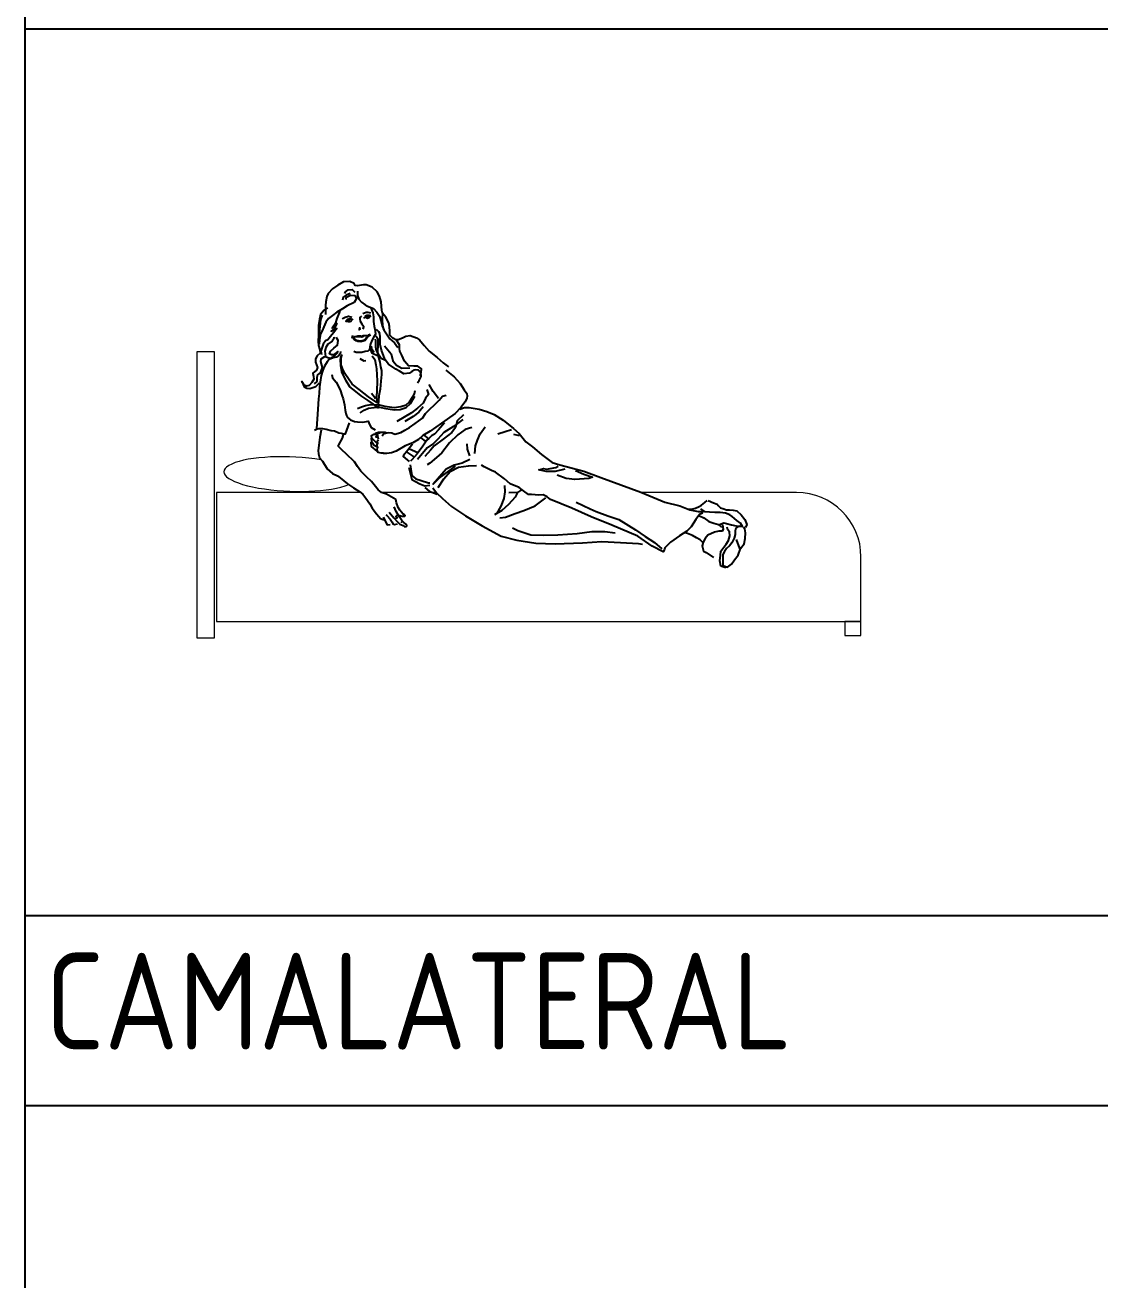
# Model space of a CAD drawing. Header units: millimetres. Extents: x 2198.5 to 2287.8, y 1208.8 to 1298.1.
# Drawn here: x 2211.903 to 2215.263, y 1283.947 to 1287.841 of the extents above; entities that cross this region are included whole.
import ezdxf

# ---------------------------------------------------------------- set-up
doc = ezdxf.new("R2010")
doc.units = ezdxf.units.MM
doc.layers.add('2', color=7, linetype='Continuous')
doc.layers.add('lineafachada', color=7, linetype='Continuous')
doc.styles.add('ARCHQUICK', font='ARCHQUIK.SHX')
doc.linetypes.add('ZIGZAG', pattern='A,0.00254,-5.08,[131,ltypeshp.shx,S=5.08,R=0,X=-5.08,Y=0],-10.16,[131,ltypeshp.shx,S=5.08,R=180,X=5.08,Y=0],-5.08', length=20.32254)

# ---------------------------------------------------------------- blocks, each defined once
blk = doc.blocks.new('CAMOTA')
at = {"linetype": 'Continuous'}
for points in [[(-1.3675, 0.7625), (-1.3646, 0.7725), (-1.3637, 0.7835), (-1.3752, 0.7923), (-1.3872, 0.7925), (-1.4045, 0.7935), (-1.4161, 0.8072), (-1.4252, 0.8265), (-1.4313, 0.839), (-1.432, 0.847), (-1.4321, 0.8589), (-1.4412, 0.8727), (-1.4526, 0.8795), (-1.4622, 0.8879), (-1.4623, 0.8998), (-1.4635, 0.9157), (-1.4649, 0.9271), (-1.4741, 0.9439), (-1.4851, 0.9562), (-1.4872, 0.9651), (-1.4894, 0.9915), (-1.4946, 1.0097), (-1.5016, 1.0232), (-1.5172, 1.0374), (-1.5356, 1.0442), (-1.5436, 1.0446), (-1.5625, 1.0414), (-1.57, 1.0424), (-1.573, 1.0483), (-1.5863, 1.0552), (-1.6059, 1.0544), (-1.6236, 1.0433), (-1.6395, 1.0317), (-1.6532, 1.0182), (-1.6576, 1.0088), (-1.6603, 0.9923), (-1.6612, 0.9809), (-1.6621, 0.9719), (-1.6615, 0.9525)], [(-1.5988, 0.9993), (-1.5968, 1.0068), (-1.5846, 1.0129), (-1.5711, 1.0119), (-1.565, 1.0021), (-1.5728, 0.9896), (-1.5942, 0.979), (-1.6094, 0.9705), (-1.6262, 0.9597), (-1.6396, 0.9498), (-1.6524, 0.9397), (-1.6607, 0.9287), (-1.6671, 0.9142), (-1.6724, 0.9023), (-1.6772, 0.8927), (-1.6806, 0.8735), (-1.6809, 0.8609)], [(-1.585, 1.0174), (-1.5978, 1.0126), (-1.6073, 1.0063), (-1.6094, 0.9973)], [(-1.602, 1.0182), (-1.6, 1.0232), (-1.5917, 1.0287), (-1.5793, 1.0298), (-1.5707, 1.0219)], [(-1.5622, 1.0251), (-1.5627, 1.0112), (-1.5587, 1.0001), (-1.5496, 0.9903), (-1.539, 0.9824), (-1.531, 0.9782), (-1.5126, 0.9714), (-1.5026, 0.96), (-1.4939, 0.9472), (-1.4888, 0.9309), (-1.4863, 0.9174), (-1.4803, 0.9051), (-1.4725, 0.8923), (-1.462, 0.8775), (-1.448, 0.8641), (-1.437, 0.8504)], [(-1.6557, 0.973), (-1.6661, 0.9664), (-1.6768, 0.9524), (-1.6802, 0.938), (-1.6835, 0.9186), (-1.6838, 0.8897), (-1.684, 0.8683), (-1.6834, 0.8565), (-1.6788, 0.8426), (-1.6787, 0.8325), (-1.6871, 0.8245), (-1.6924, 0.8151), (-1.6923, 0.8051), (-1.6868, 0.7884), (-1.6901, 0.7793), (-1.701, 0.7708), (-1.6985, 0.7598), (-1.6974, 0.7515), (-1.7037, 0.7419), (-1.7126, 0.7318), (-1.721, 0.7297), (-1.728, 0.7337), (-1.7351, 0.7451), (-1.7276, 0.7283), (-1.72, 0.7244), (-1.71, 0.7229), (-1.6916, 0.7291), (-1.6804, 0.7406)], [(-1.6718, 0.9503), (-1.6771, 0.9359), (-1.6804, 0.9056), (-1.6819, 0.8838)], [(-1.6168, 0.9632), (-1.6261, 0.9403), (-1.6312, 0.9234), (-1.6413, 0.9099), (-1.6337, 0.915), (-1.6261, 0.9242), (-1.6363, 0.9065), (-1.6438, 0.9006), (-1.6269, 0.9091), (-1.6354, 0.8964), (-1.6422, 0.8896), (-1.654, 0.8744), (-1.6616, 0.871), (-1.6692, 0.8609), (-1.6725, 0.8508), (-1.6759, 0.839), (-1.6742, 0.828)], [(-1.6092, 0.9394), (-1.6067, 0.9411), (-1.6008, 0.9445), (-1.5898, 0.947), (-1.5797, 0.9445)], [(-1.5766, 0.9348), (-1.5776, 0.9368), (-1.5814, 0.9371), (-1.5835, 0.9376), (-1.5857, 0.9382), (-1.5908, 0.9381), (-1.594, 0.9367), (-1.5958, 0.935), (-1.5976, 0.9327), (-1.5988, 0.9318), (-1.5964, 0.9322), (-1.5921, 0.9317), (-1.59, 0.931), (-1.5858, 0.9312), (-1.5835, 0.9321), (-1.5803, 0.9361)], [(-1.521, 0.9733), (-1.5149, 0.9579), (-1.5124, 0.9456), (-1.5123, 0.931), (-1.5105, 0.9162), (-1.5074, 0.9023), (-1.5069, 0.8909), (-1.5103, 0.885), (-1.5167, 0.8744), (-1.5216, 0.8614), (-1.5238, 0.851), (-1.5254, 0.8436), (-1.5307, 0.8391), (-1.5382, 0.8374), (-1.5491, 0.8344), (-1.5545, 0.8342), (-1.5605, 0.8342), (-1.566, 0.8346), (-1.574, 0.8377)], [(-1.55, 0.947), (-1.5551, 0.9437), (-1.5551, 0.9378), (-1.5542, 0.9318), (-1.5492, 0.9234), (-1.5441, 0.9166), (-1.5433, 0.9141), (-1.5458, 0.9073)], [(-1.5213, 0.9571), (-1.5289, 0.9588), (-1.5357, 0.9588), (-1.5458, 0.9546)], [(-1.5425, 0.9415), (-1.5387, 0.9452), (-1.5334, 0.9423), (-1.5315, 0.9416), (-1.5275, 0.943), (-1.525, 0.944), (-1.5226, 0.9468), (-1.5195, 0.9487)], [(-1.5386, 0.9457), (-1.5359, 0.9479), (-1.5398, 0.9473)], [(-1.5212, 0.9486), (-1.5255, 0.9491), (-1.5292, 0.9496), (-1.5336, 0.9491), (-1.5359, 0.9479)], [(-1.4847, 0.9592), (-1.4859, 0.9369), (-1.4843, 0.9174), (-1.4816, 0.9056)], [(-1.3767, 0.7406), (-1.3713, 0.748), (-1.3673, 0.7556), (-1.365, 0.7606), (-1.365, 0.7659), (-1.3655, 0.7675), (-1.3666, 0.7745), (-1.3735, 0.7798), (-1.3815, 0.7804), (-1.3865, 0.7793), (-1.3933, 0.7752), (-1.4013, 0.7701), (-1.4182, 0.768), (-1.4323, 0.7763), (-1.4433, 0.7831), (-1.4657, 0.7983), (-1.4763, 0.8116), (-1.4804, 0.8224), (-1.4876, 0.8419), (-1.4917, 0.8597), (-1.4918, 0.8702), (-1.4919, 0.8821), (-1.493, 0.8931), (-1.496, 0.8985), (-1.5031, 0.9058)], [(-1.6354, 0.8837), (-1.6346, 0.8786), (-1.6405, 0.8694), (-1.654, 0.8601), (-1.6607, 0.8499), (-1.6641, 0.839), (-1.6616, 0.8221), (-1.654, 0.8186), (-1.6447, 0.8169), (-1.6346, 0.8228), (-1.6244, 0.8331), (-1.6236, 0.8373), (-1.6371, 0.827), (-1.643, 0.827), (-1.6489, 0.8304), (-1.6464, 0.839), (-1.6363, 0.8481), (-1.6244, 0.8576), (-1.6219, 0.8719), (-1.6253, 0.8769), (-1.6278, 0.882)], [(-1.578, 0.8871), (-1.5804, 0.8778)], [(-1.5309, 0.8812), (-1.5364, 0.8754), (-1.5391, 0.8721), (-1.5445, 0.8695), (-1.5521, 0.8682), (-1.5617, 0.8687), (-1.5668, 0.8703), (-1.5724, 0.8754), (-1.5777, 0.8811), (-1.5727, 0.8824), (-1.5706, 0.8838), (-1.5689, 0.8843), (-1.5644, 0.8857), (-1.5614, 0.886), (-1.5564, 0.8862), (-1.5534, 0.8862), (-1.5495, 0.8853), (-1.5467, 0.8864), (-1.545, 0.8874), (-1.5418, 0.8876), (-1.5363, 0.8878), (-1.5297, 0.8885), (-1.5256, 0.887), (-1.5348, 0.8863), (-1.5433, 0.8854), (-1.5458, 0.8837), (-1.5492, 0.882), (-1.561, 0.8837), (-1.5686, 0.8828), (-1.5738, 0.8812), (-1.5777, 0.8811), (-1.5694, 0.8753), (-1.5652, 0.8727), (-1.5534, 0.871), (-1.5475, 0.8719), (-1.5407, 0.8744), (-1.5365, 0.8778), (-1.5256, 0.887)], [(-1.5275, 0.8929), (-1.5233, 0.8853)], [(-1.5078, 0.877), (-1.5062, 0.8721), (-1.5066, 0.8611), (-1.5065, 0.8526), (-1.5049, 0.8413), (-1.5005, 0.8328), (-1.4968, 0.8273), (-1.4948, 0.8249), (-1.5023, 0.8253), (-1.5043, 0.8259), (-1.5098, 0.8282), (-1.5157, 0.8311), (-1.5193, 0.8371), (-1.5254, 0.8451)], [(-1.4753, 0.8096), (-1.4888, 0.8164), (-1.4948, 0.8249), (-1.4989, 0.8342), (-1.4989, 0.8428), (-1.498, 0.8517), (-1.4981, 0.8652), (-1.4982, 0.8752), (-1.5043, 0.8841), (-1.5079, 0.8874)], [(-1.4466, 0.8761), (-1.4357, 0.8748), (-1.4228, 0.8799), (-1.4119, 0.8849), (-1.399, 0.887), (-1.3794, 0.8803), (-1.3705, 0.8739), (-1.3554, 0.8567), (-1.3399, 0.8383), (-1.3153, 0.819), (-1.2967, 0.8026), (-1.2796, 0.7899)], [(-1.665, 0.8211), (-1.6759, 0.8144), (-1.6768, 0.8068), (-1.6717, 0.7882), (-1.6784, 0.7713), (-1.6861, 0.7654), (-1.6886, 0.7569), (-1.6886, 0.7443), (-1.697, 0.7376)], [(-1.6152, 0.8377), (-1.6166, 0.8307), (-1.621, 0.8242), (-1.6279, 0.8201), (-1.6378, 0.8176), (-1.6502, 0.8129), (-1.6565, 0.8059), (-1.6649, 0.7919), (-1.6697, 0.7796), (-1.675, 0.763), (-1.6784, 0.7421), (-1.6802, 0.7278), (-1.681, 0.7078), (-1.6829, 0.6909), (-1.685, 0.6585), (-1.6894, 0.5976)], [(-1.4993, 0.8259), (-1.4931, 0.8045), (-1.4905, 0.7906), (-1.488, 0.7783), (-1.4879, 0.7658), (-1.4896, 0.7455), (-1.4923, 0.7206), (-1.4965, 0.6997), (-1.4974, 0.6851), (-1.4978, 0.6733), (-1.4978, 0.663), (-1.5018, 0.6648), (-1.5132, 0.6741), (-1.5288, 0.6855), (-1.5508, 0.7002), (-1.5679, 0.7133), (-1.5862, 0.728), (-1.5979, 0.7469), (-1.6115, 0.7746), (-1.6143, 0.794), (-1.6149, 0.8133), (-1.6126, 0.8257)], [(-1.5166, 0.8247), (-1.5086, 0.8129), (-1.5054, 0.796), (-1.5033, 0.7835), (-1.5015, 0.7464), (-1.5027, 0.7149), (-1.5035, 0.6987), (-1.5019, 0.6792), (-1.5279, 0.6975), (-1.557, 0.72), (-1.579, 0.7367), (-1.6016, 0.7697), (-1.6093, 0.7845), (-1.6127, 0.7964), (-1.6128, 0.8113), (-1.6126, 0.8183), (-1.6097, 0.8282)], [(-1.52, 0.8539), (-1.5189, 0.8475), (-1.5142, 0.8396), (-1.5104, 0.8358)], [(-1.4791, 0.8555), (-1.4584, 0.8301), (-1.453, 0.8092), (-1.4418, 0.7949), (-1.4253, 0.7857), (-1.3997, 0.7873)], [(-1.5551, 0.8162), (-1.5424, 0.8085), (-1.5365, 0.8093)], [(-1.2883, 0.78), (-1.2627, 0.7587), (-1.2436, 0.7383), (-1.2315, 0.7191), (-1.2234, 0.7073), (-1.2218, 0.6988), (-1.2227, 0.6928), (-1.2281, 0.6819), (-1.2419, 0.6638), (-1.259, 0.6448), (-1.2842, 0.6272), (-1.3365, 0.5903), (-1.3592, 0.5772), (-1.3735, 0.5641), (-1.3908, 0.554), (-1.4146, 0.5454), (-1.4422, 0.5287), (-1.457, 0.5229), (-1.4717, 0.5216), (-1.4816, 0.5216), (-1.4814, 0.5221), (-1.489, 0.5218), (-1.4986, 0.5244), (-1.5014, 0.5328), (-1.4998, 0.5388), (-1.5014, 0.5481), (-1.499, 0.553), (-1.5022, 0.5578), (-1.4969, 0.5645)], [(-1.6418, 0.7663), (-1.6402, 0.7564), (-1.6282, 0.7422), (-1.622, 0.7308), (-1.6149, 0.7154), (-1.6105, 0.7026), (-1.6064, 0.6907), (-1.6026, 0.6723), (-1.6005, 0.6554), (-1.5989, 0.6455), (-1.5963, 0.6386), (-1.5929, 0.6332), (-1.5839, 0.6254), (-1.5719, 0.6205), (-1.5623, 0.6191), (-1.547, 0.6181), (-1.5342, 0.6202), (-1.5292, 0.6219), (-1.5255, 0.6115), (-1.52, 0.6021), (-1.5075, 0.5943)], [(-1.5623, 0.6613), (-1.5504, 0.6664), (-1.538, 0.6705), (-1.5208, 0.6736), (-1.4939, 0.6723), (-1.4774, 0.6685), (-1.449, 0.6638), (-1.4277, 0.6665), (-1.4111, 0.6726), (-1.4008, 0.6819), (-1.3892, 0.6988), (-1.3853, 0.7068), (-1.3839, 0.7166)], [(-1.5185, 0.708), (-1.5111, 0.6985), (-1.5071, 0.6909)], [(-1.4976, 0.5658), (-1.5006, 0.5798), (-1.5065, 0.5838), (-1.4972, 0.5873), (-1.4837, 0.5869), (-1.4763, 0.5871), (-1.4742, 0.5867), (-1.4563, 0.5852), (-1.4467, 0.5814), (-1.4275, 0.5861), (-1.416, 0.5936), (-1.4007, 0.6023), (-1.3839, 0.6138), (-1.3608, 0.6309), (-1.351, 0.6449), (-1.3402, 0.657), (-1.3209, 0.674), (-1.3091, 0.687), (-1.2988, 0.699), (-1.2874, 0.7017)], [(-1.3477, 0.7194), (-1.3419, 0.7042), (-1.3514, 0.6928), (-1.3591, 0.6775), (-1.3761, 0.6623), (-1.3952, 0.6471), (-1.4408, 0.6206)], [(-1.3111, 0.6916), (-1.3272, 0.7136), (-1.3398, 0.7348)], [(-1.5542, 0.6475), (-1.5414, 0.6555), (-1.528, 0.6617), (-1.5111, 0.6642), (-1.4943, 0.665), (-1.4749, 0.6606), (-1.448, 0.6564), (-1.4295, 0.6577), (-1.4111, 0.6643), (-1.398, 0.6761), (-1.3847, 0.6994)], [(-1.3591, 0.6661), (-1.3723, 0.6491), (-1.3894, 0.6357), (-1.416, 0.6206)], [(-1.2447, 0.6584), (-1.2299, 0.6639), (-1.2155, 0.664), (-1.1852, 0.6584), (-1.1612, 0.6512), (-1.1388, 0.6425), (-1.1107, 0.6243), (-1.0781, 0.5983), (-1.0606, 0.583), (-1.0399, 0.5574), (-1.0196, 0.5421), (-0.9915, 0.5176), (-0.9578, 0.4936), (-0.9345, 0.4858), (-0.8599, 0.4667), (-0.8074, 0.4467), (-0.6827, 0.4008), (-0.6083, 0.3698), (-0.562, 0.3582), (-0.5316, 0.346), (-0.5057, 0.3413), (-0.4912, 0.3411), (-0.4941, 0.335), (-0.5016, 0.3315), (-0.5129, 0.3164), (-0.5272, 0.294), (-0.5405, 0.2799), (-0.5636, 0.2653), (-0.5909, 0.2461), (-0.6086, 0.228), (-0.6099, 0.2236), (-0.6138, 0.2156), (-0.6478, 0.234), (-0.6924, 0.2641), (-0.7732, 0.2991), (-0.837, 0.3248), (-0.8975, 0.3515), (-0.9633, 0.3783), (-0.9743, 0.3871), (-0.9863, 0.3925), (-1.0002, 0.3923), (-1.0221, 0.3936), (-1.0315, 0.3935), (-1.0475, 0.4057), (-1.061, 0.4155), (-1.0889, 0.4272), (-1.1064, 0.4425), (-1.1337, 0.4635), (-1.147, 0.4684), (-1.1696, 0.4797), (-1.1776, 0.485)], [(-1.2356, 0.6263), (-1.2641, 0.6054), (-1.2944, 0.5864), (-1.3135, 0.5656), (-1.3267, 0.5522), (-1.3457, 0.5389), (-1.3761, 0.5029)], [(-1.2337, 0.6415), (-1.2527, 0.6225), (-1.2584, 0.6016), (-1.2698, 0.5864), (-1.2964, 0.5656), (-1.3249, 0.5446), (-1.3363, 0.5313), (-1.3533, 0.5123)], [(-1.6962, 0.5935), (-1.688, 0.5979), (-1.6819, 0.5986), (-1.6711, 0.5991), (-1.6595, 0.5962), (-1.6442, 0.5924), (-1.6333, 0.5915), (-1.6207, 0.5852), (-1.6127, 0.5843), (-1.6038, 0.5818), (-1.5997, 0.5819), (-1.5869, 0.6168)], [(-1.6754, 0.5936), (-1.6788, 0.5722), (-1.6825, 0.5463), (-1.6843, 0.5308), (-1.6836, 0.5199), (-1.6801, 0.508), (-1.6715, 0.4972), (-1.6569, 0.474), (-1.6404, 0.4587), (-1.6249, 0.4515), (-1.616, 0.4461), (-1.5929, 0.4273), (-1.5753, 0.4146), (-1.5554, 0.4019), (-1.546, 0.3951), (-1.5363, 0.3828), (-1.5238, 0.365), (-1.5167, 0.3515), (-1.5036, 0.3334), (-1.4965, 0.3254), (-1.491, 0.3195), (-1.481, 0.3157)], [(-1.489, 0.5863), (-1.4994, 0.5819)], [(-1.4662, 0.5848), (-1.4803, 0.5826), (-1.4859, 0.5751)], [(-1.2926, 0.6168), (-1.3107, 0.5945), (-1.323, 0.5816), (-1.3329, 0.5764), (-1.3407, 0.5675), (-1.3477, 0.5624), (-1.36, 0.5439), (-1.3771, 0.5204), (-1.3933, 0.5018), (-1.3976, 0.4978)], [(-1.2071, 0.6016), (-1.228, 0.596), (-1.2508, 0.5788), (-1.2774, 0.5541), (-1.3002, 0.5237), (-1.3173, 0.5085), (-1.3381, 0.4915), (-1.3457, 0.4858)], [(-1.1978, 0.5211), (-1.196, 0.5454), (-1.1897, 0.5625), (-1.1819, 0.5825), (-1.1667, 0.6038)], [(-1.1268, 0.5819), (-1.1044, 0.5896), (-1.0846, 0.5953)], [(-1.435, 0.33), (-1.4235, 0.3271), (-1.4151, 0.3262), (-1.4142, 0.3283), (-1.4165, 0.3303), (-1.4215, 0.3342), (-1.4256, 0.3391), (-1.4306, 0.3455), (-1.4362, 0.3534), (-1.4413, 0.3678), (-1.4438, 0.3782), (-1.4574, 0.3869), (-1.4728, 0.3953), (-1.4883, 0.4001), (-1.4984, 0.4079), (-1.5067, 0.4183), (-1.5189, 0.434), (-1.5345, 0.4488), (-1.5516, 0.4662), (-1.5626, 0.4803), (-1.5717, 0.4951), (-1.5978, 0.5198), (-1.6098, 0.5311), (-1.6228, 0.5439), (-1.6208, 0.5479), (-1.6086, 0.5688), (-1.6058, 0.5798)], [(-1.5197, 0.5683), (-1.5189, 0.5597), (-1.5107, 0.5475), (-1.5002, 0.5416), (-1.4998, 0.5388)], [(-1.5011, 0.5283), (-1.5188, 0.5431), (-1.5195, 0.5561)], [(-1.5014, 0.5524), (-1.5182, 0.5683), (-1.5185, 0.5771), (-1.5115, 0.5812), (-1.5033, 0.5809)], [(-1.501, 0.5753), (-1.506, 0.5725), (-1.5001, 0.5715)], [(-1.3917, 0.5506), (-1.4066, 0.5315), (-1.4193, 0.5145), (-1.4202, 0.5115), (-1.4017, 0.4967)], [(-1.3656, 0.5697), (-1.3525, 0.5594)], [(-1.3573, 0.5788), (-1.3416, 0.5665)], [(-1.2141, 0.514), (-1.2211, 0.5342), (-1.2223, 0.5507)], [(-1.0779, 0.5809), (-1.0606, 0.5767)], [(-1.4094, 0.5256), (-1.3874, 0.5103)], [(-1.403, 0.5371), (-1.3736, 0.5235)], [(-1.4028, 0.4781), (-1.3933, 0.4402), (-1.3819, 0.4344), (-1.3685, 0.4269), (-1.3533, 0.4212), (-1.3381, 0.423)], [(-1.3991, 0.4858), (-1.3933, 0.4532), (-1.3813, 0.4428), (-1.3649, 0.437), (-1.3419, 0.4304), (-1.338, 0.4304)], [(-1.2135, 0.5021), (-1.2377, 0.4909), (-1.262, 0.4852), (-1.2871, 0.4721), (-1.328, 0.4255), (-1.3093, 0.4445), (-1.2782, 0.4671), (-1.2584, 0.4818)], [(-1.312, 0.4157), (-1.2948, 0.4427), (-1.2748, 0.4652), (-1.2491, 0.4783), (-1.2177, 0.4832), (-1.1935, 0.4835)], [(-0.9185, 0.4724), (-0.9488, 0.4648), (-0.9774, 0.4648), (-1, 0.4705), (-0.9848, 0.4744), (-0.9754, 0.4724), (-0.9469, 0.4781), (-0.9393, 0.4819)], [(-0.8861, 0.4686), (-0.8596, 0.4572), (-0.833, 0.4478), (-0.8444, 0.444), (-0.8881, 0.4402), (-0.9145, 0.444), (-0.9431, 0.4534)], [(-1.3534, 0.4154), (-1.3401, 0.4041), (-1.3153, 0.3948)], [(-1.3283, 0.415), (-1.3169, 0.3991), (-1.2982, 0.381), (-1.2711, 0.3565), (-1.2272, 0.3275), (-1.1758, 0.2962), (-1.1166, 0.265), (-1.0678, 0.2525), (-1.0087, 0.2431), (-0.949, 0.2407), (-0.8641, 0.244), (-0.8045, 0.2476), (-0.7459, 0.2451), (-0.6902, 0.2413), (-0.6782, 0.2393)], [(-1.0663, 0.4002), (-1.0731, 0.3856), (-1.0933, 0.3631), (-1.1144, 0.3445), (-1.1373, 0.3303)], [(-1.1059, 0.4217), (-1.1051, 0.4022), (-1.1078, 0.3813), (-1.1181, 0.3573), (-1.1314, 0.3344)], [(-1.0534, 0.4087), (-1.0663, 0.4006), (-1.0926, 0.3993)], [(-1.4639, 0.3387), (-1.4498, 0.321), (-1.4387, 0.3087), (-1.4306, 0.3021), (-1.4207, 0.2974), (-1.4152, 0.2934), (-1.4109, 0.2945), (-1.4089, 0.2979), (-1.4119, 0.3014), (-1.4194, 0.3077), (-1.4244, 0.3127), (-1.4311, 0.3223), (-1.4354, 0.3292), (-1.4421, 0.3409), (-1.4481, 0.3552)], [(-1.1208, 0.3211), (-1.1028, 0.3237), (-1.0736, 0.3349), (-1.0459, 0.3442), (-1.0108, 0.359), (-0.9783, 0.3835)], [(-0.8842, 0.3699), (-0.8406, 0.3489), (-0.8216, 0.3414), (-0.7855, 0.3281), (-0.7513, 0.3167), (-0.7, 0.2844), (-0.6696, 0.2635), (-0.6411, 0.2445), (-0.6183, 0.2255)], [(-0.534, 0.3485), (-0.5261, 0.3487), (-0.5138, 0.3511), (-0.5023, 0.3563), (-0.495, 0.3609), (-0.4845, 0.3694), (-0.4772, 0.3754)], [(-0.4747, 0.375), (-0.4577, 0.3677), (-0.4463, 0.3637), (-0.4432, 0.3594), (-0.4363, 0.353), (-0.4283, 0.35), (-0.4178, 0.3458), (-0.4078, 0.3458), (-0.3968, 0.345), (-0.3855, 0.343), (-0.3719, 0.3307), (-0.3609, 0.3159), (-0.3543, 0.3011), (-0.3587, 0.2916)], [(-1.4826, 0.3236), (-1.4704, 0.2999), (-1.461, 0.3011)], [(-1.4742, 0.3307), (-1.4712, 0.3287), (-1.4611, 0.3173), (-1.4551, 0.308), (-1.453, 0.303), (-1.448, 0.3012), (-1.4382, 0.3026)], [(-1.4401, 0.329), (-1.4454, 0.3237)], [(-1.4431, 0.3201), (-1.4392, 0.3214), (-1.437, 0.3251)], [(-0.5007, 0.3281), (-0.4877, 0.3212), (-0.4717, 0.3104), (-0.4571, 0.3046), (-0.4422, 0.3008), (-0.4326, 0.2928)], [(-0.4388, 0.3011), (-0.4259, 0.3063), (-0.4169, 0.3039), (-0.4019, 0.3001), (-0.3875, 0.2967), (-0.3825, 0.2954), (-0.3736, 0.2959), (-0.3681, 0.2949), (-0.3736, 0.3045), (-0.3851, 0.3127), (-0.4002, 0.3251), (-0.4067, 0.3313), (-0.4202, 0.3362), (-0.4371, 0.3376), (-0.4535, 0.3379), (-0.4704, 0.3387), (-0.4839, 0.3396), (-0.4973, 0.3493)], [(-1.4253, 0.3094), (-1.4283, 0.3055)], [(-1.0817, 0.29), (-1.0647, 0.2826), (-1.0495, 0.2768), (-1.0248, 0.2692), (-0.9848, 0.2674), (-0.9412, 0.2692), (-0.8804, 0.2731), (-0.8348, 0.2788), (-0.7949, 0.2788), (-0.7627, 0.275)], [(-0.4914, 0.2455), (-0.4994, 0.2529), (-0.5109, 0.2592), (-0.5228, 0.2667), (-0.5383, 0.273), (-0.5474, 0.2764)], [(-0.4299, 0.2993), (-0.4282, 0.2854), (-0.431, 0.2805), (-0.4415, 0.2803), (-0.4544, 0.2768), (-0.4752, 0.2676), (-0.4835, 0.2575), (-0.4894, 0.2461), (-0.4932, 0.2346), (-0.4886, 0.2183), (-0.4806, 0.2138), (-0.4582, 0.198)], [(-0.419, 0.1666), (-0.4354, 0.1718), (-0.4377, 0.188), (-0.4363, 0.2058), (-0.4345, 0.2178), (-0.4255, 0.2308), (-0.4187, 0.2398), (-0.4108, 0.2508), (-0.4067, 0.2658), (-0.4077, 0.2782), (-0.4128, 0.2841), (-0.4153, 0.2921)], [(-0.3775, 0.2954), (-0.3825, 0.2934), (-0.388, 0.2898), (-0.3903, 0.2809), (-0.3908, 0.2695), (-0.3937, 0.2579), (-0.4009, 0.2444), (-0.4084, 0.235), (-0.4171, 0.2259), (-0.4234, 0.2174), (-0.4284, 0.2073), (-0.4292, 0.1895), (-0.4291, 0.1775), (-0.428, 0.1721)], [(-0.4291, 0.1732), (-0.4147, 0.1683), (-0.4022, 0.1774), (-0.3925, 0.1908), (-0.3807, 0.2055), (-0.3739, 0.2263), (-0.3627, 0.2407), (-0.3593, 0.2573), (-0.358, 0.2747), (-0.3601, 0.287), (-0.3636, 0.2925)], [(-0.3871, 0.2545), (-0.3774, 0.2267)]]:
    blk.add_lwpolyline(points, dxfattribs=at)
blk.add_lwpolyline([(-1.5568, 0.9082), (-1.5568, 0.9048), (-1.5542, 0.9065), (-1.5551, 0.9116)], close=True, dxfattribs=at)
for centre, radius in [((-1.5888, 0.9346), 0.00144), ((-1.5309, 0.9457), 0.0021)]:
    blk.add_circle(centre, radius, dxfattribs=at)
at = {"layer": 'lineafachada', "lineweight": 5}
for p, q in [((-1.5528, 0.4), (-2, 0.4)), ((-2, 0.4), (-2, 0)), ((-1.3175, 0.4), (-1.4881, 0.4)), ((-1.0664, 0.4), (-1.078, 0.4)), ((-0.2, 0.4), (-0.6807, 0.4)), ((0, 0), (0, 0.2))]:
    blk.add_line(p, q, dxfattribs=at)
at = {"layer": 'lineafachada', "linetype": 'ZIGZAG', "lineweight": 5, "ltscale": 0.2}
blk.add_line((-2, 0), (0, 0), dxfattribs=at)
at = {"layer": 'lineafachada', "lineweight": 5}
for points in [[(-2.0601, 0.8377), (-2.0068, 0.8377), (-2.0068, -0.0518), (-2.0601, -0.0518)], [(0, 0), (-0.0499, 0), (-0.0499, -0.0442), (0, -0.0442)]]:
    blk.add_lwpolyline(points, close=True, dxfattribs=at)
blk.add_arc((-0.2, 0.2), 0.2, 0, 90, dxfattribs=at)
blk.add_ellipse((-1.7694, 0.4574), major_axis=(-0.2076, 0.0074), ratio=0.256747, start_param=4.250316, end_param=8.912116, dxfattribs=at)

msp = doc.modelspace()

# ---------------------------------------------------------------- linework, layer by layer
at = {"layer": '2', "color": 4}
for p, q in [((2211.9027, 1267.7813), (2211.9027, 1297.8532)), ((2211.9027, 1287.8292), (2215.2627, 1287.8292)), ((2211.9027, 1285.0774), (2215.2627, 1285.0774)), ((2211.9027, 1284.4879), (2215.2627, 1284.4879))]:
    msp.add_line(p, q, dxfattribs=at)

# ---------------------------------------------------------------- block references
at = {"layer": 'lineafachada'}
msp.add_blockref('CAMOTA', (2214.4965, 1285.9904), dxfattribs=at)

# ---------------------------------------------------------------- texts
at = {"layer": '2', "style": 'ARCHQUICK'}
msp.add_text('CAMALATERAL', height=0.3, dxfattribs=at).set_placement((2211.9652, 1284.662))

doc.saveas('drawing.dxf')
